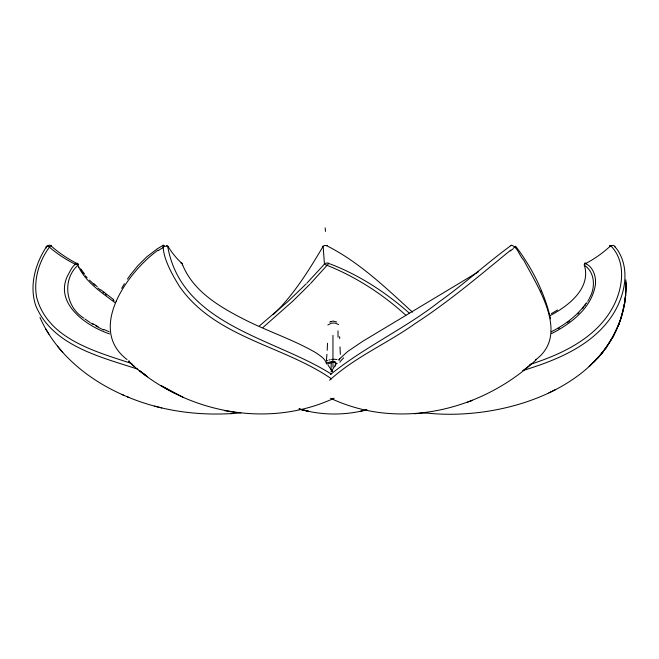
<?xml version="1.0" encoding="UTF-8"?>
<svg xmlns="http://www.w3.org/2000/svg" width="659" height="659" viewBox="0 0 659 659"><rect width="100%" height="100%" fill="white"/><g stroke="black" fill="none" stroke-linecap="round" stroke-linejoin="round"><path stroke-width="0.99" d="M331.073 369.172L331.271 362.45M626.034 283.724L625.424 297.316L625.671 295.117L624.378 304.623L625.671 295.117L626.034 283.724C626.289 383.653 506.03 422.88 423.671 412.707M78.446 264.341L77.861 265.264M335.373 366.033L335.307 362.491M327.507 343.281L327.21 350.316M326.955 354.27L326.403 360.506M327.152 245.387L326.543 245.725M116.182 301.443L116.396 300.924M589.937 297.217C595.621 286.904 594.756 271.854 584.179 265.132M589.27 298.576L589.607 297.893M588.545 299.936L588.907 299.26M587.762 301.295L588.158 300.611M330.398 374.6C364.262 347.169 404.593 328.874 438.952 301.97C464.01 284.227 486.713 263.188 511.466 245.197C517.809 247.034 519.407 256.063 523.806 260.247C538.403 288.222 569.961 334.904 535.372 360.003M121.676 288.321L124.419 283.708M586.494 303.321L586.93 302.646M330.999 371.89L336.527 363.455M49.812 246.598C39.062 260.972 33.172 279.976 36.789 297.876C48.099 339.27 95.975 351.659 131.841 363.579M585.579 304.672L584.607 306.015M127.434 279.07L130.375 274.918M585.966 303.288C577.317 315.85 564.574 324.961 551.163 331.864M130.671 274.531L137.937 265.635L146.825 256.804L157.303 248.797L163.292 245.247L164.412 245.469M583.586 307.358L582.515 308.7M339.607 358.842L347.697 351.486L362.87 341.222L478.269 271.879M328.47 263.798L327.935 264.374M323.149 246.598L324.45 264.102L306.962 283.057M77.119 263.18C72.144 265.388 70.175 271.541 67.531 275.833C54.17 303.898 86.782 326.279 109.567 333.924M329.615 380.227C354.937 357.013 387.385 343.438 415.178 323.528C448.952 301.69 479.563 275.553 510.659 250.173M327.836 324.986L331.189 323.289A6.755 3.863 -1.9 0 1 335.546 323.223L338.602 324.566M593.545 362.351C609.806 346.247 621.28 325.192 624.781 302.481L620.893 318.503L621.569 316.501L618.529 325.035L619.32 323.108L612.73 337.186L613.735 335.406L605.728 348.133L606.914 346.494L601.865 353.158L603.125 351.585L597.795 357.895L599.122 356.379L589.138 366.552L590.579 365.144M310.562 283.551L327.383 264.959M309.788 284.375L292.868 301.081L262.999 327.474M306.163 283.897L287.818 301.583L259.308 326.016M578.989 312.663L577.704 313.964M273.188 314.64C293.601 295.174 308.61 270.717 322.836 246.828M515.552 246.499L514.77 247.117M330.48 398.225C399.008 430.722 482.512 410.425 536.385 359.575M523.658 370.094L531.434 363.826M569.738 320.925L567.308 322.762M163.251 245.263C162.518 257.636 172.625 275.462 179.726 286.797C215.625 337.869 282.958 345.267 331.535 378.876M514.654 247.199L513.649 247.932M158.053 250.173C128.357 271.335 86.527 328.734 127.055 359.559M329.739 322.078L333.207 321.065L336.7 321.987M75.423 264.111L75.933 264.226M610.539 245.733L613.776 245.379L615.901 247.932A81.518 49.532 -32.3 0 1 617.664 250.189C631.001 270.602 624.312 297.786 611.404 316.773C590.999 346.379 555.866 360.506 522.719 370.572M551.649 333.586C571.04 323.594 591.485 308.115 595.316 285.24C596.609 277.258 593.042 266.162 585.225 263.674C584.525 263.987 584.105 264.333 584.385 265.165C591.337 288.411 568.215 306.056 550.356 315.463M558.371 328.643L559.318 328.067M551.369 313.635L557.555 309.994M331.518 362.648L327.663 363.916M515 246.598L515.527 246.342M548.848 392.888L555.595 389.551M326.362 361.107L327.622 360.522M334.195 398.184C267.439 429.182 185.517 412.699 131.611 364.147M470.452 401.084L472.239 400.334L467.231 402.385M331.642 362.153L333.792 361.47A2.504 1.705 -76 0 1 335.39 362.351M529.91 364.501C561.896 354.18 595.744 338.413 612.639 307.654C622.829 289.079 626.907 262.216 610.819 245.832M326.098 363.117L332.037 361.47M330.909 321.493L331.378 321.361M328.923 360.053L330.25 359.699M360.053 411.331L366.972 409.75C344.871 415.598 321.23 415.499 299.285 408.992M414.659 413.77L426.777 412.616M127.03 396.677C160.31 410.779 197.066 415.854 233.022 413.481M230.922 413.654L240.914 412.863M224.332 410.615L236.499 412.616M328.256 263.254C358.208 274.276 385.49 292.118 409.354 313.165M302.069 409.799L308.486 411.249L299.128 408.959M332.828 361.462L333.314 361.61M154.56 406.125L161.743 407.929M326.897 245.815C359.361 262.183 385.853 287.843 412.46 312.152M585.637 263.254L586.049 263.378M338.1 359.756L339.418 360.127M299.211 408.967L301.937 409.75M137.805 369.164C100.399 356.906 52.671 345.827 35.8 305.784C29.095 285.998 35.166 264.02 46.287 247.067C47.267 245.387 49.787 244.497 51.386 245.832M337.153 363.43L335.423 362.887M334.154 361.89L334.994 362.153M326.724 265.206C355.745 276.706 382.722 294.161 405.837 315.257M326.353 265.075L324.879 264.448M39.985 317.44C55.809 353.521 88.306 379.848 123.826 395.293M122.006 394.519L128.851 397.451M103.998 329.516L109.303 331.856M175.212 393.522L161.01 385.622L183.589 397.509M101.47 328.923L103.685 329.986M98.619 327.474L100.761 328.561M95.876 325.999L97.936 327.111M92.762 323.668L98.175 326.658M90.687 322.926L93.224 324.483M89.871 322.399L84.822 318.882M128.802 360.778L129.708 361.379M114.93 302.646C101.115 292.11 85.102 281.731 77.811 265.322C61.814 279.951 65.628 306.888 83.734 318.042M113.084 299.977L114.056 300.685M113.694 299.664L100.934 289.853M141.866 372.492L147.6 376.75M331.189 373.999C274.103 337.861 181.975 325.332 167.79 246.911M105.629 294.342L106.527 295.043M102.985 292.225L103.858 292.934M100.432 290.117L97.96 288.016M128.579 361.478L134.181 366.338M93.562 283.411L97.211 286.69M94.83 285.24L89.443 280.108M87.145 277.727L85.332 275.726M62.762 352.417L57.399 346.099M83.668 273.773L82.639 272.505M84.657 274.193L80.555 268.633M515.7 246.309C531.994 267.743 544.515 292.464 550.57 318.775M81.691 271.253L80.884 270.141M332.218 371.536L331.222 370.004L332.284 371.643M328.05 364.995L332.037 371.182M45.652 328.825L48.914 334.171M78.792 266.788L79.047 267.249M540.586 290.973L540.965 291.863M78.413 264.102L77.35 263.394L77.581 264.185M46.394 247.932L46.155 247.076A3.27 1.219 25.6 0 1 49.186 246.721M182.23 263.88C192.444 290.603 218.706 306.32 242.924 318.742C266.541 330.966 292.143 339.105 315.241 352.359C319.689 355.374 325.332 358.496 326.765 364.106M340.341 354.369L340.011 346.873M339.649 336.65L339.714 338.611M625.869 279.861L626.009 285.998L625.926 282.151M337.993 330.843L338.075 337.251M332.952 335.357L332.952 367.055M331.584 359.46A16.969 16.318 2.2 0 1 336.774 359.493M331.395 362.549A2.933 1.928 0.5 0 1 335.151 362.565M322.935 246.524A2.933 1.944 -3.8 0 1 326.625 245.593M325.167 227.849A125.614 0.675 84.5 0 1 325.488 231.433M324.549 263.814A3.122 1.796 -5.4 0 1 328.347 263.147M322.704 246.763A3.27 0.865 29.7 0 1 322.655 246.631M322.795 246.268A3.27 0.865 29.7 0 1 323.124 246.211M331.172 362.368A2.545 1.771 76.4 0 1 332.828 361.363M75.324 264.267A125.449 118.892 74 0 1 49.301 247.067M49.96 246.342A2.933 0.461 -40.9 0 1 51.361 245.494M77.194 263.616A125.614 119.131 72.4 0 1 51.204 246.054M75.95 264.152A2.216 0.659 12.5 0 1 77.696 264.852M182.386 263.773A125.449 73.322 -83.8 0 1 168.053 246.45M166.48 245.477A2.933 1.664 -25.1 0 1 167.921 246.548M180.986 263.032A3.122 1.598 -18.7 0 1 182.436 263.814M163.086 247.026A3.27 1.623 -15.4 0 1 167.856 246.738M158.407 250.478A80.596 59.714 -1.2 0 1 163.259 247.562M182.51 264.712A2.216 0.643 -13.3 0 1 182.23 264.893M510.75 245.593A2.933 1.491 30 0 1 511.631 245.477M339.83 362.244A242.248 27.044 -22.5 0 1 343.652 357.862M339.253 359.534A222.445 25.372 -21.4 0 1 339.879 358.743M510.247 250.988A81.518 17.587 -46.6 0 1 513.204 248.748M609.806 246.252A2.933 0.741 39.5 0 1 609.641 245.931M609.797 245.477A2.933 0.741 39.5 0 1 610.415 245.601M610.72 245.716A125.614 118.711 73 0 1 586.032 263.336M584.887 263.814A3.122 0.783 32.8 0 1 584.673 263.46M584.838 263.04A3.122 0.783 32.8 0 1 585.472 263.098M614.616 246.59A3.27 1.755 -7.1 0 1 615.226 247.043M142.476 372.912L139.313 370.515L145.038 374.872L142.476 372.912"/></g></svg>
